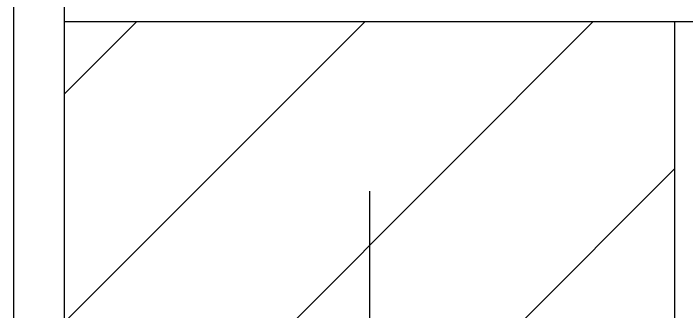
# Model space of a CAD drawing. Header units: metres. Extents: x 338339 to 1133840, y -479113 to 96125.
# Drawn here: x 393795 to 396443, y -230089 to -228918 of the extents above; entities that cross this region are included whole.
import ezdxf

# ---------------------------------------------------------------- set-up
doc = ezdxf.new("R2010")
doc.units = ezdxf.units.M

msp = doc.modelspace()

# ---------------------------------------------------------------- hatches: boundary and pattern name
h = msp.add_hatch()
h.set_pattern_fill('普通砖', scale=200)
h.set_pattern_definition([(45, (0, 0), (-449.0128, 449.0128), [])])
h.paths.add_polyline_path([(393994.91, -228949.8), (393994.91, -231394.78), (395064.91, -231394.78), (395134.91, -231174.78), (395254.91, -231614.78), (395324.91, -231394.78), (396394.91, -231394.78), (396394.91, -228949.8)])

# ---------------------------------------------------------------- linework, layer by layer
for p, q in [((393794.91, -227249.8), (393794.91, -231394.78)), ((395194.91, -229615.51), (395194.91, -231394.78))]:
    msp.add_line(p, q)
for points in [[(393994.91, -227499.8), (393994.91, -231394.78)], [(393994.91, -228949.8), (396994.91, -228949.8)], [(396394.91, -228949.8), (396394.91, -231394.78)]]:
    msp.add_lwpolyline(points)

doc.saveas('drawing.dxf')
